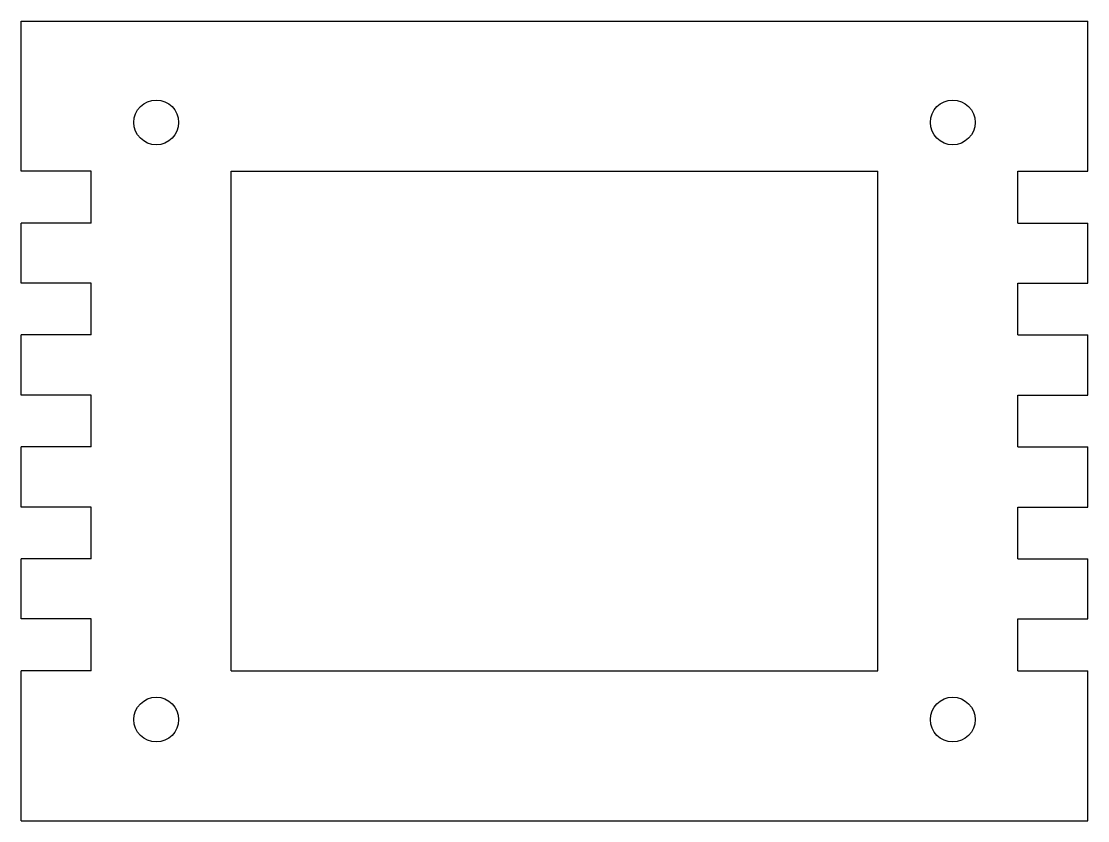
# Model space of a CAD drawing. Header units: millimetres. Extents: x 0 to 76.2, y 0 to 57.1.
import ezdxf

# ---------------------------------------------------------------- set-up
doc = ezdxf.new("R2010")
doc.units = ezdxf.units.MM
doc.layers.get('0').update_dxf_attribs({"lineweight": 25, "true_color": 0xffffff})

msp = doc.modelspace()

# ---------------------------------------------------------------- linework, layer by layer
for p, q in [((0, 57.15), (76.2, 57.15)), ((0, 46.425), (0, 57.15)), ((76.2, 46.425), (76.2, 57.15)), ((5, 46.425), (0, 46.425)), ((5, 42.725), (5, 46.425)), ((15, 10.725), (15, 46.425)), ((15, 46.425), (61.2, 46.425)), ((61.2, 10.725), (61.2, 46.425)), ((71.2, 42.725), (71.2, 46.425)), ((71.2, 46.425), (76.2, 46.425)), ((5, 42.725), (0, 42.725)), ((0, 38.425), (0, 42.725)), ((71.2, 42.725), (76.2, 42.725)), ((76.2, 38.425), (76.2, 42.725)), ((5, 38.425), (0, 38.425)), ((5, 34.725), (5, 38.425)), ((71.2, 34.725), (71.2, 38.425)), ((71.2, 38.425), (76.2, 38.425)), ((5, 34.725), (0, 34.725)), ((0, 30.425), (0, 34.725)), ((71.2, 34.725), (76.2, 34.725)), ((76.2, 30.425), (76.2, 34.725)), ((5, 30.425), (0, 30.425)), ((5, 26.725), (5, 30.425)), ((71.2, 26.725), (71.2, 30.425)), ((71.2, 30.425), (76.2, 30.425)), ((5, 26.725), (0, 26.725)), ((0, 22.425), (0, 26.725)), ((71.2, 26.725), (76.2, 26.725)), ((76.2, 22.425), (76.2, 26.725)), ((5, 22.425), (0, 22.425)), ((5, 18.725), (5, 22.425)), ((71.2, 18.725), (71.2, 22.425)), ((71.2, 22.425), (76.2, 22.425)), ((5, 18.725), (0, 18.725)), ((0, 14.425), (0, 18.725)), ((71.2, 18.725), (76.2, 18.725)), ((76.2, 14.425), (76.2, 18.725)), ((5, 14.425), (0, 14.425)), ((5, 10.725), (5, 14.425)), ((71.2, 10.725), (71.2, 14.425)), ((71.2, 14.425), (76.2, 14.425)), ((5, 10.725), (0, 10.725)), ((0, 0), (0, 10.725)), ((15, 10.725), (61.2, 10.725)), ((71.2, 10.725), (76.2, 10.725)), ((76.2, 0), (76.2, 10.725)), ((0, 0), (76.2, 0))]:
    msp.add_line(p, q)
for centre in [(9.6375, 49.9219), (66.5625, 49.9219), (9.6375, 7.2281), (66.5625, 7.2281)]:
    msp.add_circle(centre, 1.6)

doc.saveas('drawing.dxf')
